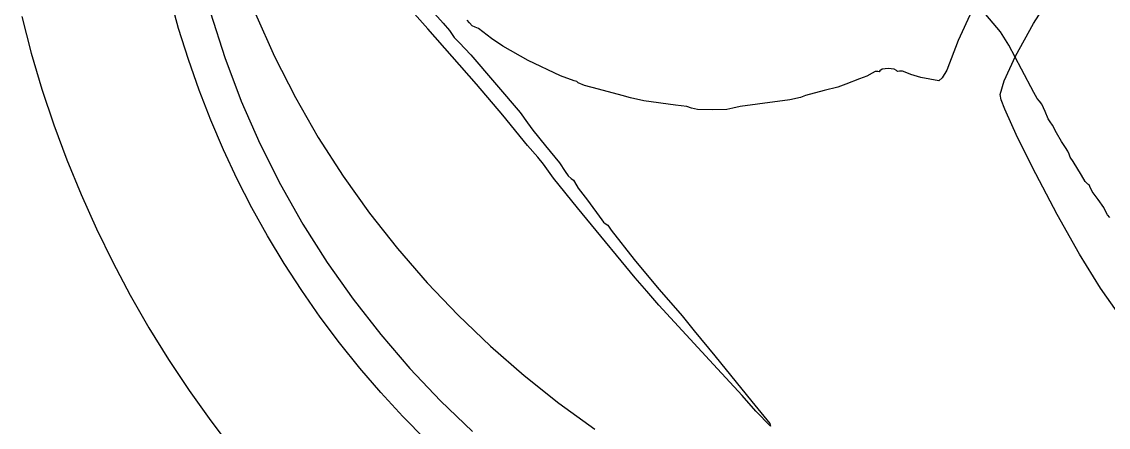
# Model space of a CAD drawing. Extents: x -80 to 1506, y -145 to 630.
# Drawn here: x 112.9 to 298.1, y 139 to 208.1 of the extents above; entities that cross this region are included whole.
import ezdxf

# ---------------------------------------------------------------- set-up
doc = ezdxf.new("R2010")
doc.units = 0

msp = doc.modelspace()

# ---------------------------------------------------------------- linework, layer by layer
at = {"layer": 'logo 3d printing', "color": 4}
for p, q in [((285.387818, 207.832618), (289.466105, 214.20339)), ((139.665377, 206.952106), (138.192223, 212.289554)), ((145.07146, 209.652992), (147.509995, 201.997872)), ((274.854888, 209.964472), (272.519201, 204.938212)), ((112.915186, 208.98907), (114.537102, 202.77312)), ((189.264375, 207.909327), (188.827682, 208.407625)), ((189.714847, 207.411028), (189.264375, 207.909327)), ((282.33388, 202.253202), (285.387818, 207.832618)), ((141.316877, 201.678852), (139.665377, 206.952106)), ((190.179396, 207.203771), (189.714847, 207.411028)), ((190.772359, 206.97061), (190.179396, 207.203771)), ((191.531522, 206.410021), (190.772359, 206.97061)), ((192.999937, 205.241359), (191.531522, 206.410021)), ((194.932699, 203.929012), (192.999937, 205.241359)), ((199.223743, 201.492073), (194.932699, 203.929012)), ((272.519201, 204.938212), (270.58572, 199.883632)), ((114.537102, 202.77312), (116.361899, 196.627663)), ((147.509995, 201.997872), (150.321909, 194.560682)), ((280.404373, 198.03015), (282.33388, 202.253202)), ((143.14416, 196.473897), (141.316877, 201.678852)), ((204.759648, 198.878357), (199.223743, 201.492073)), ((259.610479, 200.038403), (259.195965, 199.774497)), ((260.607076, 200.148215), (259.610479, 200.038403)), ((261.603673, 200.047818), (260.607076, 200.148215)), ((262.018187, 199.806473), (261.603673, 200.047818)), ((207.093989, 198.031549), (204.759648, 198.878357)), ((255.700135, 198.388193), (253.407079, 197.501281)), ((256.973645, 198.836824), (255.700135, 198.388193)), ((257.850979, 199.333525), (256.973645, 198.836824)), ((258.381429, 199.640215), (257.850979, 199.333525)), ((258.821118, 199.632285), (258.381429, 199.640215)), ((259.085874, 199.578539), (258.821118, 199.632285)), ((259.195965, 199.774497), (259.085874, 199.578539)), ((262.174905, 199.625127), (262.018187, 199.806473)), ((262.551757, 199.669228), (262.174905, 199.625127)), ((263.057887, 199.706753), (262.551757, 199.669228)), ((263.525198, 199.509349), (263.057887, 199.706753)), ((264.464359, 199.129198), (263.525198, 199.509349)), ((266.185392, 198.637787), (264.464359, 199.129198)), ((269.230292, 198.031549), (266.185392, 198.637787)), ((269.820323, 198.575596), (269.230292, 198.031549)), ((270.58572, 199.883632), (269.820323, 198.575596)), ((116.361899, 196.627663), (118.386808, 190.557345)), ((145.144666, 191.341346), (143.14416, 196.473897)), ((207.508295, 197.928647), (207.093989, 198.031549)), ((207.749394, 197.681537), (207.508295, 197.928647)), ((208.816808, 197.224555), (207.749394, 197.681537)), ((211.218187, 196.616571), (208.816808, 197.224555)), ((215.275132, 195.5555), (211.218187, 196.616571)), ((249.670965, 196.403268), (246.495965, 195.563205)), ((252.005398, 196.984025), (249.670965, 196.403268)), ((253.407079, 197.501281), (252.005398, 196.984025)), ((279.699381, 195.728474), (280.404373, 198.03015)), ((150.321909, 194.560682), (153.490893, 187.346478)), ((216.66207, 195.131601), (215.275132, 195.5555)), ((218.978663, 194.657208), (216.66207, 195.131601)), ((224.351991, 193.92499), (218.978663, 194.657208)), ((243.851486, 194.823112), (238.329696, 194.073834)), ((245.665494, 195.218381), (243.851486, 194.823112)), ((246.495965, 195.563205), (245.665494, 195.218381)), ((279.886573, 194.799913), (279.699381, 195.728474)), ((280.471468, 193.204838), (279.886573, 194.799913)), ((226.287972, 193.674733), (224.351991, 193.92499)), ((227.093187, 193.394186), (226.287972, 193.674733)), ((228.129472, 193.181119), (227.093187, 193.394186)), ((230.620965, 193.09266), (228.129472, 193.181119)), ((233.112458, 193.175129), (230.620965, 193.09266)), ((234.148743, 193.373781), (233.112458, 193.175129)), ((235.376974, 193.695666), (234.148743, 193.373781)), ((238.329696, 194.073834), (235.376974, 193.695666)), ((282.627005, 188.417437), (280.471468, 193.204838)), ((147.315834, 186.285305), (145.144666, 191.341346)), ((118.386808, 190.557345), (120.60906, 184.566816)), ((153.490893, 187.346478), (157.000636, 180.360315)), ((285.75127, 182.170858), (282.627005, 188.417437)), ((149.655102, 181.309879), (147.315834, 186.285305)), ((120.60906, 184.566816), (123.025885, 178.660722)), ((289.429539, 175.269688), (285.75127, 182.170858)), ((152.159911, 176.419175), (149.655102, 181.309879)), ((157.000636, 180.360315), (160.83483, 173.607248)), ((123.025885, 178.660722), (125.634515, 172.843712)), ((154.827699, 171.617296), (152.159911, 176.419175)), ((293.247089, 168.518515), (289.429539, 175.269688)), ((125.634515, 172.843712), (128.432179, 167.120434)), ((160.83483, 173.607248), (164.977165, 167.092332)), ((157.655904, 166.90835), (154.827699, 171.617296)), ((128.432179, 167.120434), (131.41611, 161.495535)), ((160.641967, 162.296442), (157.655904, 166.90835)), ((164.977165, 167.092332), (169.41133, 160.820623)), ((296.789196, 162.721924), (293.247089, 168.518515)), ((131.41611, 161.495535), (134.583538, 155.973664)), ((163.783325, 157.785676), (160.641967, 162.296442)), ((299.641136, 158.684504), (296.789196, 162.721924)), ((169.41133, 160.820623), (174.121016, 154.797176)), ((167.077418, 153.380159), (163.783325, 157.785676)), ((134.583538, 155.973664), (137.931693, 150.559469)), ((174.121016, 154.797176), (179.089913, 149.027047)), ((170.521685, 149.083997), (167.077418, 153.380159)), ((137.931693, 150.559469), (141.457806, 145.257597)), ((174.113565, 144.901294), (170.521685, 149.083997)), ((179.089913, 149.027047), (184.301712, 143.51529)), ((141.457806, 145.257597), (145.159109, 140.072696)), ((177.850496, 140.836157), (174.113565, 144.901294)), ((184.301712, 143.51529), (189.740102, 138.266961)), ((181.729919, 136.89269), (177.850496, 140.836157)), ((145.159109, 140.072696), (149.032832, 135.009415))]:
    msp.add_line(p, q, dxfattribs=at)
at = {"layer": 'owl face', "color": 4}
for p, q in [((182.145404, 206.921608), (178.035543, 211.520955)), ((180.636813, 212.53009), (184.73118, 207.896178)), ((152.776906, 209.494644), (156.000299, 202.222013)), ((279.765647, 206.392441), (277.246383, 209.375862)), ((184.73118, 207.896178), (185.84775, 206.630217)), ((190.407036, 197.458894), (182.145404, 206.921608)), ((185.84775, 206.630217), (186.312048, 205.93273)), ((186.312048, 205.93273), (186.648838, 205.411017)), ((281.164086, 204.099386), (279.765647, 206.392441)), ((186.648838, 205.411017), (187.458576, 204.567931)), ((187.458576, 204.567931), (189.452335, 202.474971)), ((283.32207, 200.042441), (281.164086, 204.099386)), ((156.000299, 202.222013), (159.569624, 195.181515)), ((189.452335, 202.474971), (197.861118, 192.646808)), ((285.418897, 196.073691), (283.32207, 200.042441)), ((194.905066, 192.212027), (190.407036, 197.458894)), ((159.569624, 195.181515), (163.468108, 188.378424)), ((286.003192, 195.014804), (285.418897, 196.073691)), ((286.41881, 194.574386), (286.003192, 195.014804)), ((286.813907, 194.056243), (286.41881, 194.574386)), ((197.861118, 192.646808), (199.14489, 190.882919)), ((287.348704, 192.810497), (286.813907, 194.056243)), ((287.863873, 191.563163), (287.348704, 192.810497)), ((199.123949, 187.054716), (194.905066, 192.212027)), ((199.14489, 190.882919), (200.035104, 189.635497)), ((288.211909, 191.041105), (287.863873, 191.563163)), ((288.632893, 190.494592), (288.211909, 191.041105)), ((200.035104, 189.635497), (202.190914, 186.989664)), ((289.323159, 189.189021), (288.632893, 190.494592)), ((290.12738, 187.684036), (289.323159, 189.189021)), ((163.468108, 188.378424), (167.678978, 181.818013)), ((290.822465, 186.658391), (290.12738, 187.684036)), ((200.864131, 185.060957), (199.123949, 187.054716)), ((202.190914, 186.989664), (204.572164, 184.045634)), ((291.258473, 186.053314), (290.822465, 186.658391)), ((291.439826, 185.559277), (291.258473, 186.053314)), ((291.637198, 185.015149), (291.439826, 185.559277)), ((201.83427, 183.819094), (200.864131, 185.060957)), ((203.585075, 181.439323), (201.83427, 183.819094)), ((204.572164, 184.045634), (205.53347, 182.588775)), ((292.111769, 184.289813), (291.637198, 185.015149)), ((293.558694, 181.949372), (292.111769, 184.289813)), ((167.678978, 181.818013), (172.185463, 175.505558)), ((205.53347, 182.588775), (206.051704, 181.834088)), ((206.051704, 181.834088), (206.584098, 181.3987)), ((294.199042, 180.899798), (293.558694, 181.949372)), ((207.666138, 176.40633), (203.585075, 181.439323)), ((206.584098, 181.3987), (206.966852, 181.140724)), ((206.966852, 181.140724), (207.125937, 180.81275)), ((207.125937, 180.81275), (207.779765, 179.746942)), ((207.779765, 179.746942), (209.351739, 177.714938)), ((294.650668, 180.463275), (294.199042, 180.899798)), ((294.875426, 180.333742), (294.650668, 180.463275)), ((294.97147, 180.022302), (294.875426, 180.333742)), ((295.386866, 179.192721), (294.97147, 180.022302)), ((296.378715, 177.817441), (295.386866, 179.192721)), ((297.370775, 176.447944), (296.378715, 177.817441)), ((209.250336, 174.466052), (207.666138, 176.40633)), ((209.351739, 177.714938), (211.810177, 174.377858)), ((297.785959, 175.63242), (297.370775, 176.447944)), ((172.185463, 175.505558), (176.970789, 169.446331)), ((217.46289, 164.467004), (209.250336, 174.466052)), ((211.810177, 174.377858), (212.071119, 173.941849)), ((297.972385, 175.199693), (297.785959, 175.63242)), ((298.413255, 174.750476), (297.972385, 175.199693)), ((212.071119, 173.941849), (212.371855, 173.760497)), ((212.371855, 173.760497), (212.804022, 173.423707)), ((212.804022, 173.423707), (213.381138, 172.613969)), ((213.381138, 172.613969), (217.320678, 167.586886)), ((176.970789, 169.446331), (182.018184, 163.645607)), ((217.320678, 167.586886), (221.525902, 162.53666)), ((182.018184, 163.645607), (187.310875, 158.10866)), ((219.473159, 162.173948), (217.46289, 164.467004)), ((221.537474, 159.825775), (219.473159, 162.173948)), ((221.525902, 162.53666), (223.971076, 159.757985)), ((230.850242, 149.729162), (221.537474, 159.825775)), ((223.971076, 159.757985), (225.470381, 157.976457)), ((187.310875, 158.10866), (192.832089, 152.840764)), ((225.470381, 157.976457), (227.514856, 155.462901)), ((227.514856, 155.462901), (231.065211, 151.182719)), ((192.832089, 152.840764), (198.565054, 147.847193)), ((231.065211, 151.182719), (237.356791, 143.421608)), ((235.700937, 144.414353), (230.850242, 149.729162)), ((198.565054, 147.847193), (204.492998, 143.13322)), ((204.492998, 143.13322), (210.599146, 138.704119)), ((238.068365, 141.755714), (235.700937, 144.414353)), ((237.356791, 143.421608), (240.40942, 139.629247)), ((240.572572, 139.203712), (238.068365, 141.755714)), ((240.40942, 139.629247), (240.572572, 139.203712))]:
    msp.add_line(p, q, dxfattribs=at)

doc.saveas('drawing.dxf')
